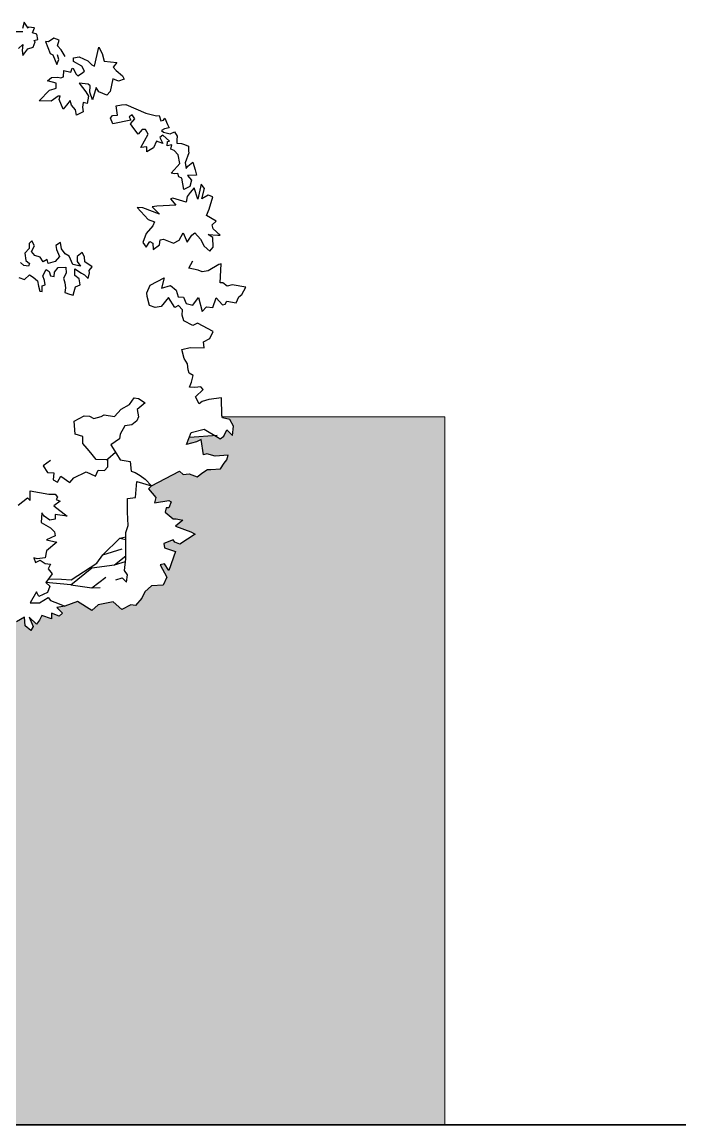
# Model space of a CAD drawing. Header units: millimetres. Extents: x -4829 to 17751, y -2575 to 15731.
# Drawn here: x 7961 to 8524, y 14742 to 15677 of the extents above; entities that cross this region are included whole.
import ezdxf

# ---------------------------------------------------------------- set-up
doc = ezdxf.new("R2010")
doc.units = ezdxf.units.MM
doc.layers.get('0').update_dxf_attribs({"lineweight": 20})
for name, color, linetype, lineweight in [('Alberi_tronco', 7, 'Continuous', 25), ('Albero_foglie', 7, 'Continuous', 25), ('linea terra', 7, 'Continuous', 35), ('retini', 253, 'Continuous', 13)]:
    doc.layers.add(name, color=color, linetype=linetype, lineweight=lineweight)
doc.layers.add('VERDE_alberi', color=104, linetype='Continuous', plot=False)

msp = doc.modelspace()

# ---------------------------------------------------------------- hatches: boundary and pattern name
at = {"layer": 'retini'}
h = msp.add_hatch(dxfattribs=at)
h.set_pattern_fill('GRAVEL', color=256, scale=2, angle=90)
h.paths.add_polyline_path([(7805.27, 14989.61), (7776.5, 15037.16), (7766.7, 15045.94), (7760.77, 15052.95), (7744.01, 15065.57), (7736.6, 15069.16), (7726.8, 15065.12), (7714.16, 15069.84), (7703.08, 15064.32), (7673.2, 15063.9), (7655.33, 15063.85), (7646.94, 15058.88), (7645.96, 15057.18), (7641.73, 15052.58), (7641.07, 15048.66), (7634.56, 15050.36), (7630.28, 15044.89), (7627.79, 15055.16), (7625.47, 15053.1), (7623.93, 15049.23), (7620.67, 15053.82), (7618.09, 15054.86), (7608.54, 15049.69), (7605.53, 15052.96), (7601.83, 15055.37), (7608.32, 15061.15), (7587.85, 15062.48), (7592.13, 15067.95), (7592.33, 15071.46), (7587.89, 15070.84), (7586.91, 15076.63), (7585.92, 15082.41), (7580.29, 15084.06), (7574.71, 15086.59), (7566.15, 15083.13), (7563.41, 15089.02), (7564.54, 15093.35), (7559.16, 15099.39), (7566.49, 15104.25), (7575.31, 15112.09), (7567.66, 15116.95), (7575.66, 15125.72), (7582, 15128.87), (7588.92, 15126.71), (7591.09, 15126.14), (7590.59, 15117.36), (7593.53, 15114.99), (7600.65, 15116.33), (7596.42, 15111.73), (7600.92, 15105.74), (7601.49, 15100.43), (7608.2, 15102.23), (7610.26, 15107.4), (7614.65, 15107.14), (7614.39, 15110.24), (7615.01, 15113.28), (7609.07, 15117.15), (7610.66, 15121.9), (7606.73, 15130.06), (7600.9, 15128.2), (7598.93, 15132.28), (7595.27, 15129.86), (7592.38, 15133.11), (7592.78, 15140.13), (7593.92, 15144.47), (7598.82, 15145.5), (7592.2, 15152.93), (7595.45, 15155.82), (7601.91, 15153.24), (7603.09, 15158.46), (7611.14, 15160.63), (7609.23, 15165.58), (7616.6, 15171.31), (7626.12, 15173.94), (7635.5, 15178.8), (7632.53, 15180.58), (7620.19, 15185.56), (7577.66, 15190.57), (7577.23, 15196.17), (7576.36, 15198.76), (7579.82, 15197.04), (7585.25, 15200.58), (7576.35, 15213.86), (7573.33, 15216.45), (7571.86, 15219.13), (7571.27, 15219.39), (7570.3, 15217.68), (7563.82, 15223.48), (7557.94, 15215.35), (7555.19, 15216.21), (7553.4, 15219.19), (7558.72, 15222.66), (7553.84, 15230.69), (7542.83, 15234.13), (7546.82, 15235.76), (7554.19, 15236.62), (7543.17, 15246.27), (7552.41, 15249.73), (7561.85, 15251.91), (7563.95, 15247.02), (7569.33, 15252.14), (7567.91, 15254.85), (7572.53, 15256.58), (7573.07, 15257.32), (7573.52, 15262.62), (7571.55, 15270.79), (7573.69, 15273.75), (7576.79, 15278.82), (7574, 15281.96), (7566.55, 15285.66), (7562.83, 15284.4), (7565.06, 15276.6), (7566.25, 15271.24), (7555.27, 15268.48), (7552, 15272.52), (7550.28, 15277.14), (7544.96, 15273.67), (7540.24, 15272.58), (7535.76, 15278.06), (7530.96, 15271.4), (7524.35, 15273.92), (7529.3, 15277.67), (7526.46, 15283.09), (7519.55, 15287.52), (7539.19, 15295.63), (7536.61, 15301.53), (7534.21, 15297.08), (7530.78, 15295.37), (7524.96, 15297.76), (7522.91, 15297.42), (7522.57, 15294.34), (7518.8, 15291.6), (7518.46, 15295.37), (7516.74, 15296.4), (7514.69, 15292.97), (7512.63, 15295.71), (7514.69, 15301.19), (7518.46, 15305.63), (7519.48, 15308.03), (7515.72, 15309.4), (7512.03, 15313.47), (7512.25, 15298.1), (7508.96, 15296.38), (7507.05, 15299.4), (7504.32, 15307.51), (7502.65, 15311.98), (7498.58, 15301.83), (7496.73, 15301.53), (7494.65, 15287.89), (7488.7, 15283.6), (7485.92, 15290.51), (7489.03, 15294.82), (7488.97, 15298.13), (7482.74, 15294.04), (7479.23, 15293.71), (7480.98, 15303.49), (7489.85, 15311.81), (7487.75, 15314.56), (7492.56, 15327.45), (7493.74, 15331.92), (7485.2, 15327.45), (7472.61, 15330.4), (7471.06, 15335.61), (7487.44, 15335.65), (7490, 15337.49), (7489.71, 15342.48), (7384.17, 15342.48), (6319.27, 15342.48), (6319.27, 14742.48), (7811.33, 14742.48), (7813.69, 14882.56), (7814.11, 14941.74), (7814.1, 14952.13)])
h.paths.add_polyline_path([(8319.27, 15342.48), (8130.65, 15342.48), (8130.93, 15341.47), (8137.26, 15340.2), (8140.35, 15334.32), (8139.46, 15326.6), (8134.47, 15331.22), (8132.12, 15326.1), (8129.02, 15323.76), (8127.25, 15324.77), (8124.18, 15326.68), (8102.85, 15325.1), (8100.41, 15318.95), (8108.77, 15321.23), (8112.75, 15323.06), (8114.77, 15310.16), (8117.56, 15310.92), (8124.77, 15309.15), (8135.79, 15309.91), (8134.64, 15305.86), (8132.43, 15303.02), (8129.2, 15298.4), (8121.16, 15297.71), (8118.19, 15297.64), (8114.39, 15295.11), (8109.38, 15291.51), (8102.68, 15294.16), (8097.61, 15293.53), (8094.58, 15296.44), (8070.7, 15283.8), (8068.22, 15281.33), (8074.41, 15273.91), (8073.17, 15269.59), (8085.54, 15271.44), (8087.4, 15270.21), (8085.54, 15265.26), (8083.07, 15265.26), (8082.45, 15261.55), (8089.26, 15255.99), (8091.73, 15255.99), (8097.3, 15254.76), (8091.11, 15249.81), (8104.1, 15244.87), (8107.81, 15243.02), (8094.82, 15234.36), (8090.49, 15236.22), (8089.26, 15238.07), (8081.21, 15234.98), (8081.83, 15231.27), (8091.11, 15228.18), (8085.54, 15212.12), (8081.83, 15217.68), (8078.12, 15217.06), (8083.69, 15206.56), (8080.6, 15199.76), (8070.7, 15199.14), (8065.13, 15194.2), (8062.66, 15188.63), (8057.09, 15182.46), (8053.38, 15183.07), (8045.53, 15179.24), (8038.25, 15185.54), (8025.63, 15183.12), (8020.29, 15178.27), (8008.15, 15186.03), (7997.26, 15182.06), (7990.57, 15180.72), (7995.25, 15176.04), (7992.58, 15173.37), (7985.89, 15176.04), (7985.89, 15171.36), (7977.86, 15174.04), (7975.86, 15170.03), (7973.18, 15166.69), (7967.16, 15172.7), (7970.51, 15164.68), (7968.5, 15161.34), (7963.82, 15165.35), (7963.15, 15172.7), (7956.46, 15168.69), (7947.77, 15165.57), (7943.33, 15168.53), (7938.28, 15171.8), (7929.81, 15175.05), (7927.96, 15163.92), (7923.63, 15150.95), (7931.05, 15146), (7926.72, 15139.21), (7923.63, 15132.41), (7925.48, 15130.55), (7921.77, 15129.32), (7914.97, 15136.12), (7913.73, 15139.82), (7905.69, 15141.06), (7908.78, 15137.35), (7908.78, 15130.55), (7908.16, 15128.08), (7906.51, 15127.09), (7910.38, 15124.52), (7912.23, 15118.97), (7903.6, 15111.58), (7903.6, 15109.73), (7889.42, 15119.59), (7882.02, 15116.51), (7880.17, 15118.97), (7873.39, 15115.89), (7871.54, 15111.58), (7867.84, 15109.73), (7865.53, 15112.61), (7850.06, 15035.09), (7850.44, 15023.58), (7849.96, 15007.63), (7847.92, 14994.26), (7849.32, 14968.88), (7850.14, 14897.1), (7851.67, 14742.48), (8319.27, 14742.48)])

# ---------------------------------------------------------------- linework, layer by layer
for p, q in [((8130.64, 15342.48), (8319.27, 15342.48)), ((8319.27, 15342.48), (8319.27, 14742.48))]:
    msp.add_line(p, q)
at = {"layer": 'Alberi_tronco'}
for p, q in [((8029.41, 15225.58), (8043.94, 15239.45)), ((8043.94, 15239.45), (8049.05, 15240.75)), ((8043.94, 15239.45), (8049.05, 15238.54)), ((8029.41, 15225.58), (8045.79, 15230.56)), ((8024.39, 15218.27), (8029.41, 15225.58)), ((8039.3, 15217.06), (8049.05, 15224.47)), ((8002.29, 15200.13), (8020.24, 15214.37)), ((8002.69, 15204.15), (8024.39, 15218.27)), ((8020.24, 15214.37), (8039.3, 15217.06)), ((8039.3, 15217.06), (8048.76, 15219.71)), ((8002.29, 15200.13), (7981.33, 15201.98)), ((7983.5, 15205.25), (7994.64, 15204.94)), ((7994.64, 15204.94), (8002.69, 15204.15))]:
    msp.add_line(p, q, dxfattribs=at)
at = {"layer": 'Albero_foglie'}
for p, q in [((7961.62, 15668.49), (7953.91, 15668.62)), ((7962.97, 15676.79), (7961.45, 15671.41)), ((7966.19, 15671.67), (7962.97, 15676.79)), ((7966.4, 15672.51), (7966.19, 15671.67)), ((7971.49, 15671.96), (7966.4, 15672.51)), ((7969.88, 15667.69), (7971.49, 15671.96)), ((7973.57, 15666.59), (7969.88, 15667.69)), ((7970.61, 15655.45), (7972.3, 15660.07)), ((7970.99, 15661.29), (7974.42, 15662.06)), ((7972.3, 15660.07), (7970.99, 15661.29)), ((7974.42, 15662.06), (7973.57, 15666.59)), ((7983.59, 15660.07), (7980.95, 15660.19)), ((7980.95, 15660.19), (7984.85, 15650.16)), ((7988.1, 15663.2), (7983.59, 15660.07)), ((7992.5, 15661.57), (7988.1, 15663.2)), ((7991.25, 15656.55), (7992.5, 15661.57)), ((7958.11, 15654.44), (7961.62, 15657.7)), ((7961.62, 15657.7), (7961.29, 15652.74)), ((7961.29, 15652.74), (7961.84, 15648.47)), ((7961.84, 15648.47), (7965.95, 15654.1)), ((7965.95, 15654.1), (7970.61, 15655.45)), ((7984.85, 15650.16), (7987.23, 15649.03)), ((7994.14, 15653.17), (7991.25, 15656.55)), ((7997.53, 15647.52), (7994.14, 15653.17)), ((8022.51, 15639.37), (8026.02, 15655.55)), ((8026.02, 15655.55), (8028.91, 15650.03)), ((8028.91, 15650.03), (8030.54, 15643.76)), ((7987.23, 15649.03), (7990.5, 15640.75)), ((7990.5, 15640.75), (7992.13, 15645.14)), ((7992.13, 15645.14), (7991, 15649.15)), ((8004.55, 15646.52), (8009.57, 15647.4)), ((8004.8, 15643.26), (8004.55, 15646.52)), ((8011.84, 15639.37), (8004.8, 15643.26)), ((8009.57, 15647.4), (8016.73, 15644.01)), ((8016.73, 15644.01), (8020.12, 15640.5)), ((8020.12, 15640.5), (8022.51, 15639.37)), ((8030.54, 15643.76), (8041.47, 15642.63)), ((8041.47, 15642.63), (8038.33, 15638.61)), ((7996.27, 15630.46), (7996.52, 15635.73)), ((7996.52, 15635.73), (8002.55, 15634.22)), ((8002.55, 15634.22), (8003.42, 15637.74)), ((8003.42, 15637.74), (8004.43, 15637.49)), ((8004.43, 15637.49), (8006.94, 15632.59)), ((8006.94, 15632.59), (8008.2, 15631.21)), ((8008.2, 15631.21), (8011.34, 15633.09)), ((8011.34, 15633.09), (8013.97, 15635.1)), ((8013.97, 15635.1), (8011.84, 15639.37)), ((8038.33, 15638.61), (8040.84, 15635.85)), ((8040.84, 15635.85), (8046.12, 15631.34)), ((8046.12, 15631.34), (8047.5, 15628.33)), ((7982.59, 15626.95), (7985.98, 15629.83)), ((7990.12, 15625.07), (7982.59, 15626.95)), ((7985.98, 15629.83), (7991.37, 15630.08)), ((7990.12, 15620.8), (7990.12, 15625.07)), ((7991.37, 15630.08), (7993.89, 15629.46)), ((7993.89, 15629.46), (7996.27, 15630.46)), ((8017.12, 15624.19), (8009.33, 15625.07)), ((8009.33, 15625.07), (8014.99, 15617.79)), ((8018.88, 15622.68), (8017.12, 15624.19)), ((8018.63, 15617.41), (8018.88, 15622.68)), ((8037.96, 15628.58), (8035.83, 15617.91)), ((8042.86, 15626.82), (8037.96, 15628.58)), ((8047.5, 15628.33), (8042.86, 15626.82)), ((7975.69, 15610.01), (7984.35, 15619.04)), ((7984.35, 15619.04), (7988.37, 15620.17)), ((7991.63, 15614.03), (7985.73, 15609.63)), ((7988.37, 15620.17), (7990.12, 15620.8)), ((7993.26, 15614.15), (7991.63, 15614.03)), ((7992.51, 15611.14), (7993.26, 15614.15)), ((8014.99, 15617.79), (8017.25, 15614.03)), ((8017.25, 15614.03), (8016.25, 15607.88)), ((8020.76, 15611.01), (8018.63, 15617.41)), ((8023.9, 15621.43), (8020.76, 15611.01)), ((8026.16, 15617.66), (8023.9, 15621.43)), ((8032.94, 15614.9), (8026.16, 15617.66)), ((8035.83, 15617.91), (8032.94, 15614.9)), ((7985.73, 15609.63), (7975.69, 15610.01)), ((7995.78, 15602.86), (7992.51, 15611.14)), ((7998.79, 15606.37), (7995.78, 15602.86)), ((8001.93, 15610.39), (7998.79, 15606.37)), ((8003.06, 15606.37), (8001.93, 15610.39)), ((8006.33, 15602.36), (8003.06, 15606.37)), ((8012.73, 15608.76), (8012.23, 15604.62)), ((8012.23, 15604.62), (8012.86, 15600.73)), ((8016.25, 15607.88), (8012.73, 15608.76)), ((8040.75, 15605.78), (8045.27, 15606.78)), ((8042.01, 15598), (8040.75, 15605.78)), ((8045.27, 15606.78), (8049.04, 15606.91)), ((8049.04, 15606.91), (8065.87, 15599.51)), ((8007.34, 15597.84), (8006.33, 15602.36)), ((8012.86, 15600.73), (8007.34, 15597.84)), ((8035.98, 15595.24), (8037.62, 15597.5)), ((8038, 15590.47), (8035.98, 15595.24)), ((8037.62, 15597.5), (8042.01, 15598)), ((8054.32, 15598.13), (8051.8, 15596.62)), ((8051.8, 15596.62), (8053.19, 15593.61)), ((8052.94, 15590.47), (8056.7, 15594.87)), ((8056.7, 15594.87), (8054.32, 15598.13)), ((8065.87, 15599.51), (8074.91, 15597.25)), ((8074.91, 15597.25), (8077.17, 15597.75)), ((8077.17, 15597.75), (8078.68, 15593.11)), ((8080.94, 15593.61), (8081.94, 15595.49)), ((8081.94, 15595.49), (8084.33, 15590.1)), ((8053.19, 15593.61), (8038, 15590.47)), ((8055.7, 15586.58), (8052.94, 15590.47)), ((8059.34, 15581.94), (8055.7, 15586.58)), ((8062.98, 15585.83), (8059.34, 15581.94)), ((8065.62, 15585.71), (8062.98, 15585.83)), ((8067.88, 15581.94), (8065.62, 15585.71)), ((8078.68, 15593.11), (8080.94, 15593.61)), ((8081.82, 15586.46), (8079.31, 15584.95)), ((8079.31, 15584.95), (8081.07, 15583.45)), ((8085.71, 15587.09), (8081.82, 15586.46)), ((8084.33, 15590.1), (8085.71, 15587.09)), ((8061.86, 15570.65), (8067.88, 15581.94)), ((8074.92, 15575.92), (8072.41, 15570.15)), ((8080.32, 15574.04), (8074.92, 15575.92)), ((8080.44, 15580.94), (8077.8, 15578.93)), ((8077.8, 15578.93), (8080.32, 15574.04)), ((8086.09, 15575.8), (8080.44, 15580.94)), ((8081.07, 15583.45), (8086.59, 15582.07)), ((8084.09, 15572.03), (8084.46, 15575.67)), ((8084.46, 15575.67), (8086.09, 15575.8)), ((8086.59, 15582.07), (8090.23, 15583.82)), ((8090.23, 15583.82), (8092.49, 15580.06)), ((8092.24, 15576.92), (8092.12, 15574.29)), ((8092.49, 15580.06), (8092.24, 15576.92)), ((8066.76, 15571.03), (8061.86, 15570.65)), ((8066.76, 15566.76), (8066.76, 15571.03)), ((8072.41, 15570.15), (8066.76, 15566.76)), ((8087.98, 15572.66), (8084.09, 15572.03)), ((8087.1, 15569.15), (8087.98, 15572.66)), ((8089.99, 15567.89), (8087.1, 15569.15)), ((8093.38, 15564.38), (8089.99, 15567.89)), ((8092.12, 15574.29), (8096.26, 15573.79)), ((8096.26, 15573.79), (8098.78, 15573.16)), ((8098.78, 15573.16), (8102.17, 15571.78)), ((8102.29, 15565.88), (8099.16, 15557.6)), ((8102.17, 15571.78), (8102.17, 15567.52)), ((8102.17, 15567.52), (8102.29, 15565.88)), ((8092.51, 15554.47), (8094.76, 15557.1)), ((8094.76, 15557.1), (8093.38, 15564.38)), ((8099.16, 15557.6), (8100.04, 15552.59)), ((8101.67, 15554.84), (8105.69, 15558.11)), ((8105.69, 15558.11), (8107.83, 15551.71)), ((8087.36, 15548.82), (8092.51, 15554.47)), ((8090.37, 15548.07), (8087.36, 15548.82)), ((8093.14, 15548.45), (8090.37, 15548.07)), ((8094.02, 15545.56), (8093.14, 15548.45)), ((8100.04, 15552.59), (8101.67, 15554.84)), ((8108.83, 15547.19), (8101.3, 15546.94)), ((8107.83, 15551.71), (8108.83, 15547.19)), ((8096.4, 15544.43), (8094.02, 15545.56)), ((8098.29, 15534.9), (8096.4, 15544.43)), ((8101.3, 15546.94), (8104.57, 15542.93)), ((8104.57, 15542.93), (8103.19, 15537.41)), ((8112.86, 15539.34), (8109.92, 15526.63)), ((8115.79, 15535.92), (8112.86, 15539.34)), ((8103.19, 15537.41), (8098.29, 15534.9)), ((8101.11, 15529.08), (8100.13, 15524.19)), ((8103.56, 15532.5), (8101.11, 15529.08)), ((8106.98, 15536.41), (8103.56, 15532.5)), ((8109.92, 15526.63), (8106.98, 15536.41)), ((8113.35, 15527.12), (8115.79, 15535.92)), ((8118.73, 15530.05), (8113.35, 15527.12)), ((8122.64, 15528.59), (8118.73, 15530.05)), ((8119.71, 15518.32), (8122.64, 15528.59)), ((8063.44, 15519.3), (8058.55, 15519.79)), ((8058.55, 15519.79), (8067.84, 15509.52)), ((8077.63, 15513.92), (8063.44, 15519.3)), ((8075.18, 15520.77), (8071.27, 15520.28)), ((8071.27, 15520.28), (8077.63, 15513.92)), ((8091.33, 15521.74), (8075.18, 15520.77)), ((8088.88, 15527.61), (8086.92, 15527.12)), ((8086.92, 15527.12), (8091.33, 15521.74)), ((8100.13, 15524.19), (8088.88, 15527.61)), ((8117.26, 15512.95), (8119.71, 15518.32)), ((8125.58, 15508.06), (8117.26, 15512.95)), ((8071.76, 15504.15), (8066.38, 15497.79)), ((8067.84, 15509.52), (8073.23, 15507.57)), ((8073.23, 15507.57), (8071.76, 15504.15)), ((8122.15, 15505.13), (8125.58, 15508.06)), ((8123.13, 15501.7), (8122.15, 15505.13)), ((8129, 15496.33), (8123.13, 15501.7)), ((7969.31, 15491.51), (7967.15, 15489.27)), ((7971.6, 15487.11), (7969.31, 15491.51)), ((8066.38, 15497.79), (8063.44, 15489.97)), ((8066.38, 15486.06), (8069.31, 15490.95)), ((8069.31, 15490.95), (8071.76, 15489.48)), ((8077.63, 15488.02), (8078.12, 15492.42)), ((8078.12, 15492.42), (8081.05, 15492.91)), ((8081.05, 15492.91), (8089.37, 15489.48)), ((8089.37, 15489.48), (8094.26, 15491.93)), ((8094.26, 15491.93), (8097.69, 15498.28)), ((8097.69, 15498.28), (8101.11, 15490.46)), ((8101.11, 15490.46), (8105.03, 15496.33)), ((8105.03, 15496.33), (8107.47, 15498.28)), ((8107.47, 15498.28), (8112.37, 15492.91)), ((8112.37, 15492.91), (8115.3, 15487.04)), ((8122.64, 15494.37), (8118.73, 15496.82)), ((8118.73, 15496.82), (8127.04, 15496.33)), ((8123.13, 15486.06), (8122.64, 15494.37)), ((8127.04, 15496.33), (8129, 15496.33)), ((7967.24, 15484.87), (7963.44, 15480.9)), ((7967.15, 15489.27), (7967.24, 15484.87)), ((7969.21, 15482.42), (7971.6, 15487.11)), ((7972.04, 15479.16), (7969.21, 15482.42)), ((7993.79, 15490.03), (7989.76, 15487.47)), ((7989.76, 15487.47), (7990.39, 15484.2)), ((7990.39, 15484.2), (7992.67, 15478.16)), ((7994.51, 15484.57), (7993.79, 15490.03)), ((7997.59, 15480.51), (7994.51, 15484.57)), ((8012.13, 15481.59), (8007.84, 15478.18)), ((8013.89, 15477.79), (8012.13, 15481.59)), ((8063.44, 15489.97), (8066.38, 15486.06)), ((8071.76, 15489.48), (8072.25, 15484.11)), ((8072.25, 15484.11), (8077.63, 15488.02)), ((8115.3, 15487.04), (8120.19, 15482.64)), ((8120.19, 15482.64), (8123.13, 15486.06)), ((7962.57, 15470.44), (7959.8, 15473.11)), ((7963.44, 15480.9), (7964.17, 15474.88)), ((7964.17, 15474.88), (7967.5, 15472.13)), ((7976.48, 15477.56), (7972.04, 15479.16)), ((7979.04, 15473.53), (7976.48, 15477.56)), ((7982.27, 15475.75), (7979.04, 15473.53)), ((7983.19, 15472.21), (7982.27, 15475.75)), ((7989.19, 15473.97), (7983.19, 15472.21)), ((7992.67, 15478.16), (7989.19, 15473.97)), ((8000.95, 15478.37), (7997.59, 15480.51)), ((8004.09, 15471.5), (8000.95, 15478.37)), ((8007.84, 15478.18), (8007.64, 15474.06)), ((8007.64, 15474.06), (8010.72, 15470)), ((8014.26, 15473.67), (8013.89, 15477.79)), ((8020.38, 15469.35), (8014.26, 15473.67)), ((8102.38, 15468.19), (8105.93, 15474.39)), ((7966.42, 15469.96), (7962.57, 15470.44)), ((7967.5, 15472.13), (7966.42, 15469.96)), ((7978.71, 15461.91), (7981.6, 15467.22)), ((7981.6, 15467.22), (7984.12, 15465.35)), ((7984.12, 15465.35), (7985.04, 15461.81)), ((7988.33, 15461.31), (7988.54, 15464.87)), ((7988.54, 15464.87), (7991.78, 15468.82)), ((7991.78, 15468.82), (7998.1, 15469.18)), ((7998.48, 15463.95), (7996.08, 15459.82)), ((7998.1, 15469.18), (7998.48, 15463.95)), ((8010.72, 15470), (8004.09, 15471.5)), ((8005.92, 15462.22), (8005.85, 15467.7)), ((8005.85, 15467.7), (8011.46, 15463.97)), ((8011.46, 15463.97), (8013.92, 15462.61)), ((8016.97, 15459.68), (8018.28, 15464.39)), ((8018.01, 15466.3), (8020.38, 15469.35)), ((8018.28, 15464.39), (8018.01, 15466.3)), ((8110.29, 15466.61), (8102.38, 15468.19)), ((8113.65, 15465.28), (8110.29, 15466.61)), ((8118.71, 15465.92), (8113.65, 15465.28)), ((8127.7, 15471.35), (8118.71, 15465.92)), ((8129.79, 15471.92), (8127.7, 15471.35)), ((8128.89, 15455.99), (8129.79, 15471.92)), ((7958.37, 15460.43), (7963.14, 15458.61)), ((7963.14, 15458.61), (7967.41, 15462.58)), ((7967.41, 15462.58), (7970.45, 15460.67)), ((7970.45, 15460.67), (7974.12, 15457.7)), ((7974.12, 15457.7), (7975.05, 15453.04)), ((7978.04, 15453.38), (7980.56, 15454.27)), ((7980.15, 15457.87), (7978.71, 15461.91)), ((7980.56, 15454.27), (7980.15, 15457.87)), ((7985.04, 15461.81), (7988.33, 15461.31)), ((7996.08, 15459.82), (7997.29, 15456.01)), ((7997.29, 15456.01), (7997.89, 15451.57)), ((8009.58, 15459.25), (8005.92, 15462.22)), ((8006.39, 15452.58), (8010.25, 15454.3)), ((8010.25, 15454.3), (8009.58, 15459.25)), ((8013.92, 15462.61), (8016.97, 15459.68)), ((8066.93, 15447.32), (8069.59, 15454.03)), ((8069.59, 15454.03), (8081.37, 15460.23)), ((8081.37, 15460.23), (8079.27, 15451.44)), ((8131.17, 15455.86), (8128.89, 15455.99)), ((8134.91, 15453.14), (8131.17, 15455.86)), ((8139.08, 15454.28), (8134.91, 15453.14)), ((8150.85, 15452.26), (8139.08, 15454.28)), ((7975.05, 15453.04), (7976.22, 15448.7)), ((7976.22, 15448.7), (7978.19, 15448.46)), ((7978.19, 15448.46), (7978.04, 15453.38)), ((7997.89, 15451.57), (7997.41, 15447.72)), ((7997.41, 15447.72), (8001.33, 15446.16)), ((8001.33, 15446.16), (8004.34, 15445.38)), ((8004.34, 15445.38), (8005.17, 15448.44)), ((8005.17, 15448.44), (8006.39, 15452.58)), ((8066.99, 15444.35), (8066.93, 15447.32)), ((8069.08, 15436.7), (8066.99, 15444.35)), ((8079.27, 15451.44), (8086.93, 15453.52)), ((8086.93, 15453.52), (8091.74, 15449.6)), ((8091.74, 15449.6), (8093.26, 15444.04)), ((8144.9, 15443.91), (8147.31, 15446.06)), ((8147.31, 15446.06), (8150.85, 15452.26)), ((8074.01, 15435.06), (8069.08, 15436.7)), ((8079.08, 15435.69), (8074.01, 15435.06)), ((8085.22, 15443.34), (8079.08, 15435.69)), ((8090.47, 15435.06), (8085.22, 15443.34)), ((8093.76, 15436.7), (8090.47, 15435.06)), ((8093.26, 15444.04), (8097.81, 15443.78)), ((8096.99, 15433.1), (8093.76, 15436.7)), ((8097.81, 15443.78), (8100.03, 15438.41)), ((8100.03, 15438.41), (8105.66, 15436.95)), ((8105.66, 15436.95), (8110.6, 15443.53)), ((8110.6, 15443.53), (8113.82, 15431.71)), ((8113.82, 15431.71), (8117.24, 15435.63)), ((8117.24, 15435.63), (8122.68, 15434.87)), ((8122.68, 15434.87), (8125.66, 15443.15)), ((8125.66, 15443.15), (8131.04, 15437.14)), ((8131.04, 15437.14), (8133.13, 15437.71)), ((8133.13, 15437.71), (8134.65, 15440.37)), ((8134.65, 15440.37), (8142.56, 15438.79)), ((8142.56, 15438.79), (8144.9, 15443.91)), ((8096.73, 15428.54), (8096.99, 15433.1)), ((8098.06, 15423.67), (8096.73, 15428.54)), ((8105.84, 15419.82), (8098.06, 15423.67)), ((8109.83, 15421.65), (8105.84, 15419.82)), ((8122.92, 15414.76), (8109.83, 15421.65)), ((8114.88, 15405.84), (8120.07, 15408.75)), ((8120.07, 15408.75), (8122.92, 15414.76)), ((8096.46, 15399.33), (8103.43, 15401.22)), ((8098.55, 15391.68), (8096.46, 15399.33)), ((8103.43, 15401.22), (8115.51, 15400.78)), ((8115.51, 15400.78), (8114.88, 15405.84)), ((8101.27, 15387.19), (8098.55, 15391.68)), ((8101.9, 15382.13), (8101.27, 15387.19)), ((8102.66, 15379.34), (8101.9, 15382.13)), ((8106.2, 15377.32), (8102.66, 15379.34)), ((8102.9, 15367.46), (8104.74, 15371.69)), ((8104.74, 15371.69), (8106.2, 15377.32)), ((8107.46, 15367.2), (8102.9, 15367.46)), ((8112.52, 15367.84), (8107.46, 15367.2)), ((8108.15, 15359.17), (8114.67, 15365.43)), ((8114.67, 15365.43), (8112.52, 15367.84)), ((8045.17, 15348.74), (8052.26, 15352.91)), ((8052.26, 15352.91), (8056, 15358.41)), ((8056, 15358.41), (8059.86, 15357.97)), ((8065.37, 15354.24), (8058.65, 15348.67)), ((8059.86, 15357.97), (8065.37, 15354.24)), ((8111.25, 15353.29), (8108.15, 15359.17)), ((8113.66, 15355.44), (8111.25, 15353.29)), ((8119.23, 15356.96), (8113.66, 15355.44)), ((8130.05, 15358.41), (8119.23, 15356.96)), ((8130.36, 15343.55), (8130.05, 15358.41)), ((8005.3, 15338.62), (8013.78, 15343.17)), ((8013.78, 15343.17), (8018.34, 15342.92)), ((8018.34, 15342.92), (8021.88, 15340.9)), ((8021.88, 15340.9), (8028.15, 15342.6)), ((8028.15, 15342.6), (8030.74, 15344.06)), ((8030.74, 15344.06), (8039.35, 15342.67)), ((8039.35, 15342.67), (8045.17, 15348.74)), ((8059.66, 15342.22), (8058.33, 15338.87)), ((8058.65, 15348.67), (8059.66, 15342.22)), ((8130.93, 15341.47), (8130.36, 15343.55)), ((8137.26, 15340.2), (8130.93, 15341.47)), ((8006.05, 15327.62), (8005.3, 15338.62)), ((8048.27, 15334.64), (8044.21, 15327.55)), ((8054.03, 15335.46), (8048.27, 15334.64)), ((8058.33, 15338.87), (8054.03, 15335.46)), ((8140.35, 15334.32), (8137.26, 15340.2)), ((8139.46, 15326.6), (8140.35, 15334.32)), ((8012.57, 15325.66), (8006.05, 15327.62)), ((8012.69, 15319.71), (8012.57, 15325.66)), ((8043.77, 15323.7), (8036.17, 15318.64)), ((8044.21, 15327.55), (8043.77, 15323.7)), ((8100.41, 15318.95), (8104.4, 15329.01)), ((8102.85, 15325.1), (8126.29, 15326.84)), ((8104.4, 15329.01), (8115.54, 15332.04)), ((8112.75, 15323.06), (8108.77, 15321.23)), ((8114.77, 15310.16), (8112.75, 15323.06)), ((8115.54, 15332.04), (8127.25, 15324.77)), ((8127.25, 15324.77), (8129.02, 15323.76)), ((8129.02, 15323.76), (8132.12, 15326.1)), ((8132.12, 15326.1), (8134.47, 15331.22)), ((8134.47, 15331.22), (8139.46, 15326.6)), ((8016.11, 15315.41), (8012.69, 15319.71)), ((8019.33, 15311.81), (8016.11, 15315.41)), ((8036.17, 15318.64), (8041.23, 15311.05)), ((8108.77, 15321.23), (8100.41, 15318.95)), ((7985.16, 15305.48), (7978.95, 15300.8)), ((8023.83, 15306.31), (8019.33, 15311.81)), ((8033.63, 15305.99), (8023.83, 15306.31)), ((8033.76, 15300.05), (8033.63, 15305.99)), ((8041.23, 15311.05), (8044.14, 15305.86)), ((8044.14, 15305.86), (8052.75, 15304.47)), ((8052.75, 15304.47), (8053.44, 15296.44)), ((8117.56, 15310.92), (8114.77, 15310.16)), ((8124.77, 15309.15), (8117.56, 15310.92)), ((8135.79, 15309.91), (8124.77, 15309.15)), ((8132.43, 15303.02), (8134.64, 15305.86)), ((8134.64, 15305.86), (8135.79, 15309.91)), ((7978.95, 15300.8), (7982.75, 15295.11)), ((7982.75, 15295.11), (7988, 15295.05)), ((7988, 15295.05), (7987.43, 15288.92)), ((8004.89, 15290.69), (8015.47, 15295.81)), ((8015.47, 15295.81), (8023.25, 15291.95)), ((8023.25, 15291.95), (8025.59, 15297.07)), ((8025.59, 15297.07), (8030.85, 15297.01)), ((8030.85, 15297.01), (8033.76, 15300.05)), ((8053.44, 15296.44), (8056.79, 15295.11)), ((8056.79, 15295.11), (8061.22, 15292.58)), ((8070.7, 15283.8), (8094.58, 15296.44)), ((8094.58, 15296.44), (8097.61, 15293.53)), ((8109.38, 15291.51), (8114.39, 15295.11)), ((8114.39, 15295.11), (8118.19, 15297.64)), ((8118.19, 15297.64), (8121.16, 15297.71)), ((8121.16, 15297.71), (8129.2, 15298.4)), ((8129.2, 15298.4), (8132.43, 15303.02)), ((7987.43, 15288.92), (7990.97, 15286.89)), ((7990.97, 15286.89), (7994.01, 15292.2)), ((7994.01, 15292.2), (8001.47, 15286.77)), ((8001.47, 15286.77), (8004.89, 15290.69)), ((8057.09, 15273.91), (8058.33, 15287.51)), ((8058.33, 15287.51), (8070.7, 15283.8)), ((8061.22, 15292.58), (8065.49, 15289.49)), ((8065.49, 15289.49), (8070.7, 15283.8)), ((8097.61, 15293.53), (8102.68, 15294.16)), ((8102.68, 15294.16), (8109.38, 15291.51)), ((7967.83, 15271.59), (7967.83, 15279.61)), ((7967.83, 15279.61), (7983.88, 15276.94)), ((7983.88, 15276.94), (7989.23, 15276.94)), ((7989.23, 15276.94), (7991.24, 15274.27)), ((8070.7, 15283.8), (8068.22, 15281.33)), ((8068.22, 15281.33), (8074.41, 15273.91)), ((7957.8, 15267.58), (7965.82, 15273.6)), ((7965.82, 15273.6), (7967.83, 15271.59)), ((7993.25, 15270.92), (7987.89, 15266.92)), ((7987.89, 15266.92), (7999.26, 15258.23)), ((7991.24, 15274.27), (7989.9, 15272.26)), ((7989.9, 15272.26), (7993.25, 15270.92)), ((8050.29, 15273.3), (8057.09, 15273.91)), ((8050.29, 15261.55), (8050.29, 15273.3)), ((8074.41, 15273.91), (8073.17, 15269.59)), ((8073.17, 15269.59), (8085.54, 15271.44)), ((8085.54, 15271.44), (8087.4, 15270.21)), ((8087.4, 15270.21), (8085.54, 15265.26)), ((7977.86, 15260.9), (7977.19, 15252.88)), ((7979.87, 15258.23), (7977.86, 15260.9)), ((7984.55, 15254.89), (7979.87, 15258.23)), ((7999.26, 15258.23), (7989.23, 15259.57)), ((7989.23, 15259.57), (7989.23, 15255.56)), ((8050.91, 15250.43), (8050.29, 15261.55)), ((8083.07, 15265.26), (8082.45, 15261.55)), ((8082.45, 15261.55), (8089.26, 15255.99)), ((8085.54, 15265.26), (8083.07, 15265.26)), ((7977.19, 15252.88), (7985.22, 15248.21)), ((7989.23, 15255.56), (7984.55, 15254.89)), ((7985.22, 15248.21), (7988.56, 15244.87)), ((8049.05, 15244.25), (8050.91, 15250.43)), ((8089.26, 15255.99), (8091.73, 15255.99)), ((8097.3, 15254.76), (8091.11, 15249.81)), ((8091.11, 15249.81), (8104.1, 15244.87)), ((8091.73, 15255.99), (8097.3, 15254.76)), ((7989.23, 15241.52), (7981.88, 15238.18)), ((7988.56, 15244.87), (7989.23, 15241.52)), ((8049.05, 15222), (8049.05, 15244.25)), ((8107.81, 15243.02), (8094.82, 15234.36)), ((8104.1, 15244.87), (8107.81, 15243.02)), ((7981.88, 15238.18), (7990.57, 15236.18)), ((7990.57, 15236.18), (7981.88, 15228.83)), ((8089.26, 15238.07), (8081.21, 15234.98)), ((8081.21, 15234.98), (8081.83, 15231.27)), ((8081.83, 15231.27), (8091.11, 15228.18)), ((8090.49, 15236.22), (8089.26, 15238.07)), ((8094.82, 15234.36), (8090.49, 15236.22)), ((7973.85, 15222.15), (7971.17, 15222.82)), ((7971.17, 15222.82), (7972.51, 15218.81)), ((7972.51, 15218.81), (7976.52, 15220.81)), ((7980.54, 15222.82), (7973.85, 15222.15)), ((7976.52, 15220.81), (7980.54, 15218.14)), ((7981.88, 15228.83), (7980.54, 15222.82)), ((8047.81, 15212.12), (8049.05, 15222)), ((8091.11, 15228.18), (8085.54, 15212.12)), ((7980.54, 15218.14), (7985.22, 15217.47)), ((7985.22, 15217.47), (7983.21, 15213.46)), ((7983.21, 15213.46), (7986.56, 15209.45)), ((8050.29, 15208.41), (8047.81, 15212.12)), ((8081.83, 15217.68), (8078.12, 15217.06)), ((8078.12, 15217.06), (8083.69, 15206.56)), ((8085.54, 15212.12), (8081.83, 15217.68)), ((7986.56, 15209.45), (7981.21, 15202.1)), ((7981.21, 15202.1), (7984.55, 15198.76)), ((8020.29, 15197.43), (8031.94, 15206.44)), ((8040.53, 15204.31), (8045.96, 15205.94)), ((8045.96, 15205.94), (8049.67, 15202.23)), ((8049.67, 15202.23), (8050.29, 15208.41)), ((8083.69, 15206.56), (8080.6, 15199.76)), ((7973.18, 15194.08), (7967.83, 15184.73)), ((7975.19, 15190.07), (7973.18, 15194.08)), ((7982.54, 15193.42), (7975.19, 15190.07)), ((7984.55, 15198.76), (7982.54, 15193.42)), ((8002.29, 15200.13), (8020.29, 15197.43)), ((8020.29, 15197.43), (8027.38, 15197.72)), ((8065.13, 15194.2), (8062.66, 15188.63)), ((8070.7, 15199.14), (8065.13, 15194.2)), ((8080.6, 15199.76), (8070.7, 15199.14)), ((7967.83, 15184.73), (7975.86, 15184.73)), ((7975.86, 15184.73), (7983.21, 15189.41)), ((7983.21, 15189.41), (7985.22, 15186.73)), ((7985.22, 15186.73), (7992.58, 15184.06)), ((7992.58, 15184.06), (7997.26, 15182.06)), ((8008.15, 15186.03), (7997.26, 15182.06)), ((8020.29, 15178.27), (8008.15, 15186.03)), ((8025.63, 15183.12), (8020.29, 15178.27)), ((8038.25, 15185.54), (8025.63, 15183.12)), ((8045.53, 15179.24), (8038.25, 15185.54)), ((8053.38, 15183.07), (8045.53, 15179.24)), ((8057.09, 15182.46), (8053.38, 15183.07)), ((8062.66, 15188.63), (8057.09, 15182.46)), ((7977.86, 15174.04), (7975.86, 15170.03)), ((7985.89, 15171.36), (7977.86, 15174.04)), ((7992.58, 15173.37), (7985.89, 15176.04)), ((7985.89, 15176.04), (7985.89, 15171.36)), ((7997.26, 15182.06), (7990.57, 15180.72)), ((7990.57, 15180.72), (7995.25, 15176.04)), ((7995.25, 15176.04), (7992.58, 15173.37)), ((7963.15, 15172.7), (7956.46, 15168.69)), ((7963.82, 15165.35), (7963.15, 15172.7)), ((7968.5, 15161.34), (7963.82, 15165.35)), ((7973.18, 15166.69), (7967.16, 15172.7)), ((7967.16, 15172.7), (7970.51, 15164.68)), ((7970.51, 15164.68), (7968.5, 15161.34)), ((7975.86, 15170.03), (7973.18, 15166.69))]:
    msp.add_line(p, q, dxfattribs=at)
at = {"layer": 'linea terra'}
msp.add_line((6140.9, 14742.48), (8523.68, 14742.48), dxfattribs=at)
at = {"layer": 'VERDE_alberi'}
for p, q in [((8032.5, 15306.03), (8033.9, 15306.84)), ((8033.9, 15306.84), (8040.32, 15312.42))]:
    msp.add_line(p, q, dxfattribs=at)

doc.saveas('drawing.dxf')
